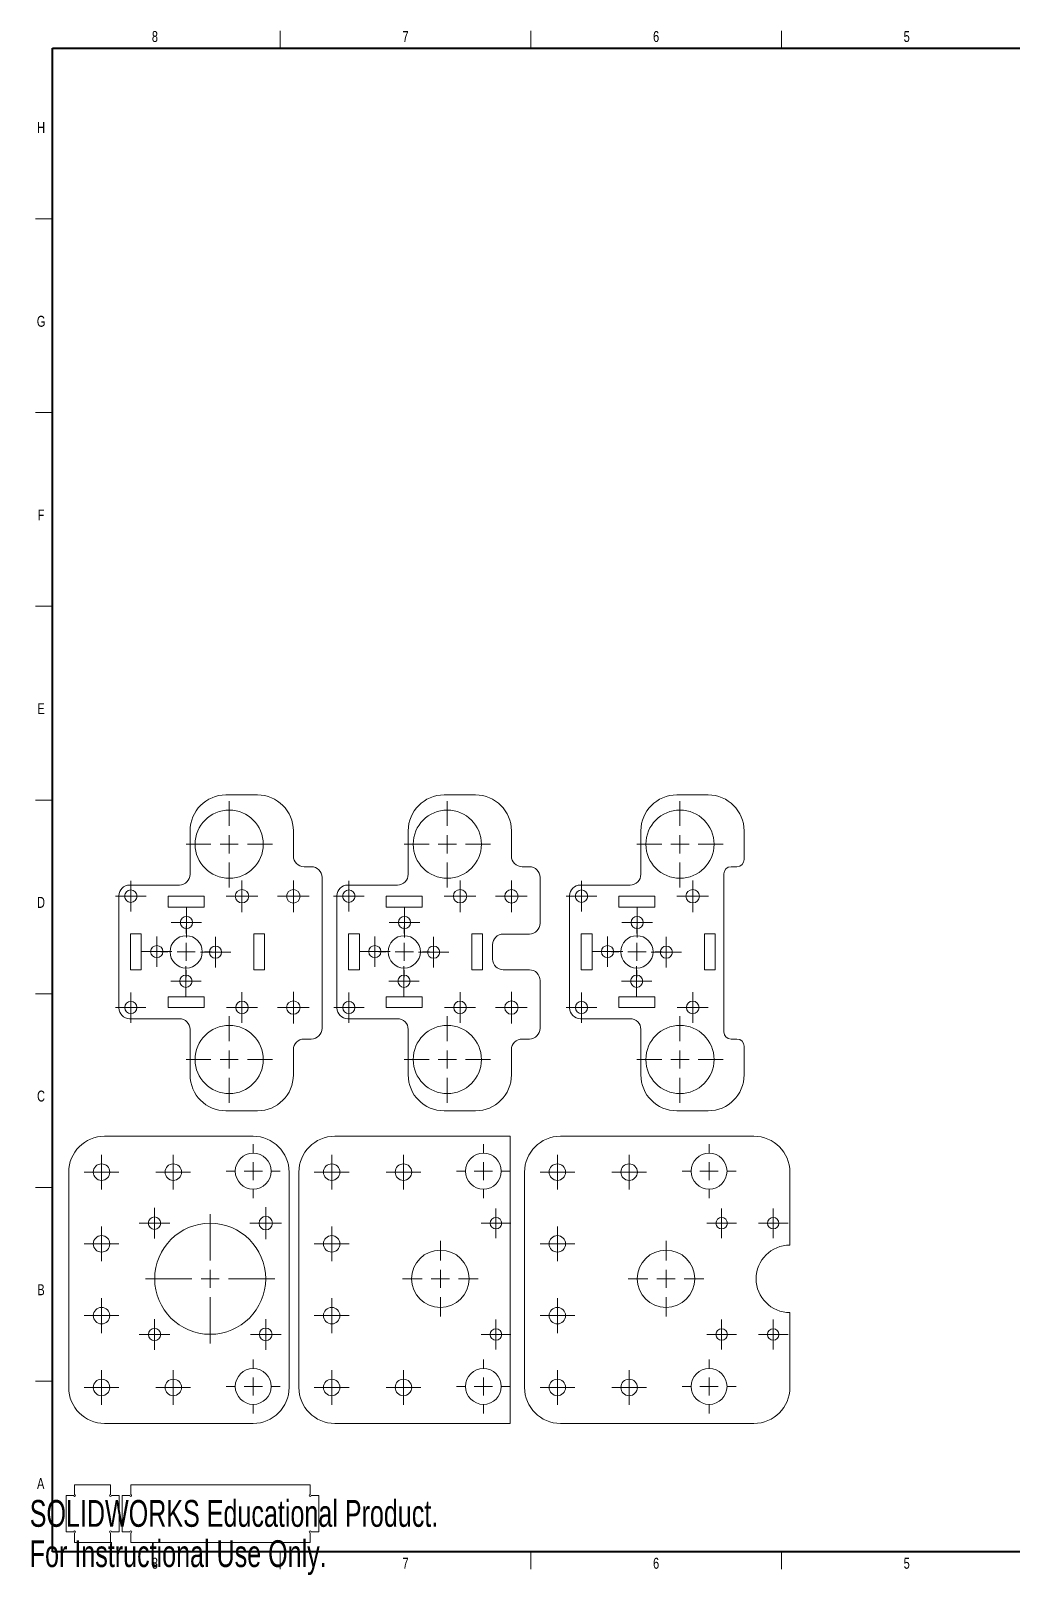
# Model space of a CAD drawing. Header units: millimetres. Extents: x 1 to 2218, y 0 to 860.
# Drawn here: x 1 to 548, y 0 to 860 of the extents above; entities that cross this region are included whole.
import ezdxf

# ---------------------------------------------------------------- set-up
doc = ezdxf.new("R2010")
doc.units = ezdxf.units.MM
doc.styles.add('SLDTEXTSTYLE0', font='TXT', dxfattribs={"width": 0.75})
doc.styles.add('SLDTEXTSTYLE3', font='TXT', dxfattribs={"width": 0.7})

# ---------------------------------------------------------------- blocks, each defined once
blk = doc.blocks.new('SW_CENTERMARKSYMBOL_0')
at = {"color": 0, "linetype": 'Continuous', "lineweight": 0}
for p, q in [((0, 5.08), (0, 9.68)), ((-5.08, 0), (-9.68, 0)), ((0, 0), (-5.08, 0)), ((0, 0), (0, 5.08)), ((0, 0), (0, -5.08)), ((0, 0), (5.08, 0)), ((5.08, 0), (9.68, 0)), ((0, -5.08), (0, -9.68))]:
    blk.add_line(p, q, dxfattribs=at)
blk = doc.blocks.new('SW_CENTERMARKSYMBOL_1')
at = {"color": 0, "linetype": 'Continuous', "lineweight": 0}
for p, q in [((0, 5.08), (0, 9.68)), ((-5.08, 0), (-9.68, 0)), ((0, 0), (-5.08, 0)), ((0, 0), (0, 5.08)), ((0, 0), (0, -5.08)), ((0, 0), (5.08, 0)), ((5.08, 0), (9.68, 0)), ((0, -5.08), (0, -9.68))]:
    blk.add_line(p, q, dxfattribs=at)
blk = doc.blocks.new('SW_CENTERMARKSYMBOL_2')
at = {"color": 0, "linetype": 'Continuous', "lineweight": 0}
for p, q in [((0, 5.08), (0, 9.68)), ((-5.08, 0), (-9.68, 0)), ((0, 0), (-5.08, 0)), ((0, 0), (0, 5.08)), ((0, 0), (0, -5.08)), ((0, 0), (5.08, 0)), ((5.08, 0), (9.68, 0)), ((0, -5.08), (0, -9.68))]:
    blk.add_line(p, q, dxfattribs=at)
blk = doc.blocks.new('SW_CENTERMARKSYMBOL_3')
at = {"color": 0, "linetype": 'Continuous', "lineweight": 0}
for p, q in [((0, 5.08), (0, 9.68)), ((-5.08, 0), (-9.68, 0)), ((0, 0), (-5.08, 0)), ((0, 0), (0, 5.08)), ((0, 0), (0, -5.08)), ((0, 0), (5.08, 0)), ((5.08, 0), (9.68, 0)), ((0, -5.08), (0, -9.68))]:
    blk.add_line(p, q, dxfattribs=at)
blk = doc.blocks.new('SW_CENTERMARKSYMBOL_4')
at = {"color": 0, "linetype": 'Continuous', "lineweight": 0}
for p, q in [((0, 5.08), (0, 9.68)), ((-5.08, 0), (-9.68, 0)), ((0, 0), (-5.08, 0)), ((0, 0), (0, 5.08)), ((0, 0), (0, -5.08)), ((0, 0), (5.08, 0)), ((5.08, 0), (9.68, 0)), ((0, -5.08), (0, -9.68))]:
    blk.add_line(p, q, dxfattribs=at)
blk = doc.blocks.new('SW_CENTERMARKSYMBOL_5')
at = {"color": 0, "linetype": 'Continuous', "lineweight": 0}
for p, q in [((0, 5.08), (0, 9.68)), ((-5.08, 0), (-9.68, 0)), ((0, 0), (-5.08, 0)), ((0, 0), (0, 5.08)), ((0, 0), (0, -5.08)), ((0, 0), (5.08, 0)), ((5.08, 0), (9.68, 0)), ((0, -5.08), (0, -9.68))]:
    blk.add_line(p, q, dxfattribs=at)
blk = doc.blocks.new('SW_CENTERMARKSYMBOL_6')
at = {"color": 0, "linetype": 'Continuous', "lineweight": 0}
for p, q in [((-5.08, 0), (-8.56, 0)), ((0, 0), (-5.08, 0)), ((0, 5.08), (0, 8.56)), ((0, 0), (0, 5.08)), ((0, 0), (0, -5.08)), ((0, 0), (5.08, 0)), ((5.08, 0), (8.56, 0)), ((0, -5.08), (0, -8.56))]:
    blk.add_line(p, q, dxfattribs=at)
blk = doc.blocks.new('SW_CENTERMARKSYMBOL_7')
at = {"color": 0, "linetype": 'Continuous', "lineweight": 0}
for p, q in [((0, 5.08), (0, 8.83)), ((-5.08, 0), (-8.83, 0)), ((0, 0), (-5.08, 0)), ((0, 0), (0, 5.08)), ((0, 0), (0, -5.08)), ((0, 0), (5.08, 0)), ((5.08, 0), (8.83, 0)), ((0, -5.08), (0, -8.83))]:
    blk.add_line(p, q, dxfattribs=at)
blk = doc.blocks.new('SW_CENTERMARKSYMBOL_8')
at = {"color": 0, "linetype": 'Continuous', "lineweight": 0}
for p, q in [((-5.08, 0), (-8.52, 0)), ((0, 0), (-5.08, 0)), ((0, 5.08), (0, 8.52)), ((0, 0), (0, 5.08)), ((0, 0), (0, -5.08)), ((0, 0), (5.08, 0)), ((5.08, 0), (8.52, 0)), ((0, -5.08), (0, -8.52))]:
    blk.add_line(p, q, dxfattribs=at)
blk = doc.blocks.new('SW_CENTERMARKSYMBOL_9')
at = {"color": 0, "linetype": 'Continuous', "lineweight": 0}
for p, q in [((-5.08, 0), (-8.59, 0)), ((0, 0), (-5.08, 0)), ((0, 5.08), (0, 8.59)), ((0, 0), (0, 5.08)), ((0, 0), (0, -5.08)), ((0, 0), (5.08, 0)), ((5.08, 0), (8.59, 0)), ((0, -5.08), (0, -8.59))]:
    blk.add_line(p, q, dxfattribs=at)
blk = doc.blocks.new('SW_CENTERMARKSYMBOL_10')
at = {"color": 0, "linetype": 'Continuous', "lineweight": 0}
for p, q in [((0, 10.16), (0, 36.02)), ((-10.16, 0), (-36.02, 0)), ((0, 0), (-5.08, 0)), ((0, 0), (0, 5.08)), ((0, 0), (0, -5.08)), ((0, 0), (5.08, 0)), ((10.16, 0), (36.02, 0)), ((0, -10.16), (0, -36.02))]:
    blk.add_line(p, q, dxfattribs=at)
blk = doc.blocks.new('SW_CENTERMARKSYMBOL_11')
at = {"color": 0, "linetype": 'Continuous', "lineweight": 0}
for p, q in [((0, 10.16), (0, 15.08)), ((-10.16, 0), (-15.08, 0)), ((0, 0), (-5.08, 0)), ((0, 0), (0, 5.08)), ((0, 0), (0, -5.08)), ((0, 0), (5.08, 0)), ((10.16, 0), (15.08, 0)), ((0, -10.16), (0, -15.08))]:
    blk.add_line(p, q, dxfattribs=at)
blk = doc.blocks.new('SW_CENTERMARKSYMBOL_12')
at = {"color": 0, "linetype": 'Continuous', "lineweight": 0}
for p, q in [((0, 10.16), (0, 15.08)), ((-10.16, 0), (-15.08, 0)), ((0, 0), (-5.08, 0)), ((0, 0), (0, 5.08)), ((0, 0), (0, -5.08)), ((0, 0), (5.08, 0)), ((10.16, 0), (15.08, 0)), ((0, -10.16), (0, -15.08))]:
    blk.add_line(p, q, dxfattribs=at)
blk = doc.blocks.new('SW_CENTERMARKSYMBOL_13')
at = {"color": 0, "linetype": 'Continuous', "lineweight": 0}
for p, q in [((0, 5.08), (0, 9.68)), ((-5.08, 0), (-9.68, 0)), ((0, 0), (-5.08, 0)), ((0, 0), (0, 5.08)), ((0, 0), (0, -5.08)), ((0, 0), (5.08, 0)), ((5.08, 0), (9.68, 0)), ((0, -5.08), (0, -9.68))]:
    blk.add_line(p, q, dxfattribs=at)
blk = doc.blocks.new('SW_CENTERMARKSYMBOL_14')
at = {"color": 0, "linetype": 'Continuous', "lineweight": 0}
for p, q in [((0, 5.08), (0, 9.68)), ((-5.08, 0), (-9.68, 0)), ((0, 0), (-5.08, 0)), ((0, 0), (0, 5.08)), ((0, 0), (0, -5.08)), ((0, 0), (5.08, 0)), ((5.08, 0), (9.68, 0)), ((0, -5.08), (0, -9.68))]:
    blk.add_line(p, q, dxfattribs=at)
blk = doc.blocks.new('SW_CENTERMARKSYMBOL_15')
at = {"color": 0, "linetype": 'Continuous', "lineweight": 0}
for p, q in [((0, 5.08), (0, 9.68)), ((-5.08, 0), (-9.68, 0)), ((0, 0), (-5.08, 0)), ((0, 0), (0, 5.08)), ((0, 0), (0, -5.08)), ((0, 0), (5.08, 0)), ((5.08, 0), (9.68, 0)), ((0, -5.08), (0, -9.68))]:
    blk.add_line(p, q, dxfattribs=at)
blk = doc.blocks.new('SW_CENTERMARKSYMBOL_16')
at = {"color": 0, "linetype": 'Continuous', "lineweight": 0}
for p, q in [((0, 5.08), (0, 9.68)), ((-5.08, 0), (-9.68, 0)), ((0, 0), (-5.08, 0)), ((0, 0), (0, 5.08)), ((0, 0), (0, -5.08)), ((0, 0), (5.08, 0)), ((5.08, 0), (9.68, 0)), ((0, -5.08), (0, -9.68))]:
    blk.add_line(p, q, dxfattribs=at)
blk = doc.blocks.new('SW_CENTERMARKSYMBOL_17')
at = {"color": 0, "linetype": 'Continuous', "lineweight": 0}
for p, q in [((-5.08, 0), (-8.28, 0)), ((0, 0), (-5.08, 0)), ((0, 5.08), (0, 8.28)), ((0, 0), (0, 5.08)), ((0, 0), (0, -5.08)), ((0, 0), (5.08, 0)), ((5.08, 0), (8.28, 0)), ((0, -5.08), (0, -8.28))]:
    blk.add_line(p, q, dxfattribs=at)
blk = doc.blocks.new('SW_CENTERMARKSYMBOL_18')
at = {"color": 0, "linetype": 'Continuous', "lineweight": 0}
for p, q in [((0, 5.08), (0, 9.68)), ((-5.08, 0), (-9.68, 0)), ((0, 0), (-5.08, 0)), ((0, 0), (0, 5.08)), ((0, 0), (0, -5.08)), ((0, 0), (5.08, 0)), ((5.08, 0), (9.68, 0)), ((0, -5.08), (0, -9.68))]:
    blk.add_line(p, q, dxfattribs=at)
blk = doc.blocks.new('SW_CENTERMARKSYMBOL_19')
at = {"color": 0, "linetype": 'Continuous', "lineweight": 0}
for p, q in [((0, 5.08), (0, 9.68)), ((-5.08, 0), (-9.68, 0)), ((0, 0), (-5.08, 0)), ((0, 0), (0, 5.08)), ((0, 0), (0, -5.08)), ((0, 0), (5.08, 0)), ((5.08, 0), (9.68, 0)), ((0, -5.08), (0, -9.68))]:
    blk.add_line(p, q, dxfattribs=at)
blk = doc.blocks.new('SW_CENTERMARKSYMBOL_20')
at = {"color": 0, "linetype": 'Continuous', "lineweight": 0}
for p, q in [((-5.08, 0), (-8.28, 0)), ((0, 0), (-5.08, 0)), ((0, 5.08), (0, 8.28)), ((0, 0), (0, 5.08)), ((0, 0), (0, -5.08)), ((0, 0), (5.08, 0)), ((5.08, 0), (8.28, 0)), ((0, -5.08), (0, -8.28))]:
    blk.add_line(p, q, dxfattribs=at)
blk = doc.blocks.new('SW_CENTERMARKSYMBOL_21')
at = {"color": 0, "linetype": 'Continuous', "lineweight": 0}
for p, q in [((0, 10.16), (0, 21.08)), ((-10.16, 0), (-21.08, 0)), ((0, 0), (-5.08, 0)), ((0, 0), (0, 5.08)), ((0, 0), (0, -5.08)), ((0, 0), (5.08, 0)), ((10.16, 0), (21.08, 0)), ((0, -10.16), (0, -21.08))]:
    blk.add_line(p, q, dxfattribs=at)
blk = doc.blocks.new('SW_CENTERMARKSYMBOL_22')
at = {"color": 0, "linetype": 'Continuous', "lineweight": 0}
for p, q in [((0, 10.16), (0, 15.08)), ((-10.16, 0), (-15.08, 0)), ((0, 0), (-5.08, 0)), ((0, 0), (0, 5.08)), ((0, 0), (0, -5.08)), ((0, 0), (5.08, 0)), ((10.16, 0), (15.08, 0)), ((0, -10.16), (0, -15.08))]:
    blk.add_line(p, q, dxfattribs=at)
blk = doc.blocks.new('SW_CENTERMARKSYMBOL_23')
at = {"color": 0, "linetype": 'Continuous', "lineweight": 0}
for p, q in [((0, 10.16), (0, 15.08)), ((-10.16, 0), (-15.08, 0)), ((0, 0), (-5.08, 0)), ((0, 0), (0, 5.08)), ((0, 0), (0, -5.08)), ((0, 0), (5.08, 0)), ((10.16, 0), (15.08, 0)), ((0, -10.16), (0, -15.08))]:
    blk.add_line(p, q, dxfattribs=at)
blk = doc.blocks.new('SW_CENTERMARKSYMBOL_24')
at = {"color": 0, "linetype": 'Continuous', "lineweight": 0}
for p, q in [((0, 5.08), (0, 9.68)), ((-5.08, 0), (-9.68, 0)), ((0, 0), (-5.08, 0)), ((0, 0), (0, 5.08)), ((0, 0), (0, -5.08)), ((0, 0), (5.08, 0)), ((5.08, 0), (9.68, 0)), ((0, -5.08), (0, -9.68))]:
    blk.add_line(p, q, dxfattribs=at)
blk = doc.blocks.new('SW_CENTERMARKSYMBOL_25')
at = {"color": 0, "linetype": 'Continuous', "lineweight": 0}
for p, q in [((0, 5.08), (0, 9.68)), ((-5.08, 0), (-9.68, 0)), ((0, 0), (-5.08, 0)), ((0, 0), (0, 5.08)), ((0, 0), (0, -5.08)), ((0, 0), (5.08, 0)), ((5.08, 0), (9.68, 0)), ((0, -5.08), (0, -9.68))]:
    blk.add_line(p, q, dxfattribs=at)
blk = doc.blocks.new('SW_CENTERMARKSYMBOL_26')
at = {"color": 0, "linetype": 'Continuous', "lineweight": 0}
for p, q in [((0, 5.08), (0, 9.68)), ((-5.08, 0), (-9.68, 0)), ((0, 0), (-5.08, 0)), ((0, 0), (0, 5.08)), ((0, 0), (0, -5.08)), ((0, 0), (5.08, 0)), ((5.08, 0), (9.68, 0)), ((0, -5.08), (0, -9.68))]:
    blk.add_line(p, q, dxfattribs=at)
blk = doc.blocks.new('SW_CENTERMARKSYMBOL_27')
at = {"color": 0, "linetype": 'Continuous', "lineweight": 0}
for p, q in [((0, 5.08), (0, 9.68)), ((-5.08, 0), (-9.68, 0)), ((0, 0), (-5.08, 0)), ((0, 0), (0, 5.08)), ((0, 0), (0, -5.08)), ((0, 0), (5.08, 0)), ((5.08, 0), (9.68, 0)), ((0, -5.08), (0, -9.68))]:
    blk.add_line(p, q, dxfattribs=at)
blk = doc.blocks.new('SW_CENTERMARKSYMBOL_28')
at = {"color": 0, "linetype": 'Continuous', "lineweight": 0}
for p, q in [((-5.08, 0), (-8.28, 0)), ((0, 0), (-5.08, 0)), ((0, 5.08), (0, 8.28)), ((0, 0), (0, 5.08)), ((0, 0), (0, -5.08)), ((0, 0), (5.08, 0)), ((5.08, 0), (8.28, 0)), ((0, -5.08), (0, -8.28))]:
    blk.add_line(p, q, dxfattribs=at)
blk = doc.blocks.new('SW_CENTERMARKSYMBOL_29')
at = {"color": 0, "linetype": 'Continuous', "lineweight": 0}
for p, q in [((0, 5.08), (0, 9.68)), ((-5.08, 0), (-9.68, 0)), ((0, 0), (-5.08, 0)), ((0, 0), (0, 5.08)), ((0, 0), (0, -5.08)), ((0, 0), (5.08, 0)), ((5.08, 0), (9.68, 0)), ((0, -5.08), (0, -9.68))]:
    blk.add_line(p, q, dxfattribs=at)
blk = doc.blocks.new('SW_CENTERMARKSYMBOL_30')
at = {"color": 0, "linetype": 'Continuous', "lineweight": 0}
for p, q in [((0, 5.08), (0, 9.68)), ((-5.08, 0), (-9.68, 0)), ((0, 0), (-5.08, 0)), ((0, 0), (0, 5.08)), ((0, 0), (0, -5.08)), ((0, 0), (5.08, 0)), ((5.08, 0), (9.68, 0)), ((0, -5.08), (0, -9.68))]:
    blk.add_line(p, q, dxfattribs=at)
blk = doc.blocks.new('SW_CENTERMARKSYMBOL_31')
at = {"color": 0, "linetype": 'Continuous', "lineweight": 0}
for p, q in [((-5.08, 0), (-8.28, 0)), ((0, 0), (-5.08, 0)), ((0, 5.08), (0, 8.28)), ((0, 0), (0, 5.08)), ((0, 0), (0, -5.08)), ((0, 0), (5.08, 0)), ((5.08, 0), (8.28, 0)), ((0, -5.08), (0, -8.28))]:
    blk.add_line(p, q, dxfattribs=at)
blk = doc.blocks.new('SW_CENTERMARKSYMBOL_32')
at = {"color": 0, "linetype": 'Continuous', "lineweight": 0}
for p, q in [((-5.08, 0), (-8.28, 0)), ((0, 0), (-5.08, 0)), ((0, 5.08), (0, 8.28)), ((0, 0), (0, 5.08)), ((0, 0), (0, -5.08)), ((0, 0), (5.08, 0)), ((5.08, 0), (8.28, 0)), ((0, -5.08), (0, -8.28))]:
    blk.add_line(p, q, dxfattribs=at)
blk = doc.blocks.new('SW_CENTERMARKSYMBOL_33')
at = {"color": 0, "linetype": 'Continuous', "lineweight": 0}
for p, q in [((-5.08, 0), (-8.28, 0)), ((0, 0), (-5.08, 0)), ((0, 5.08), (0, 8.28)), ((0, 0), (0, 5.08)), ((0, 0), (0, -5.08)), ((0, 0), (5.08, 0)), ((5.08, 0), (8.28, 0)), ((0, -5.08), (0, -8.28))]:
    blk.add_line(p, q, dxfattribs=at)
blk = doc.blocks.new('SW_CENTERMARKSYMBOL_34')
at = {"color": 0, "linetype": 'Continuous', "lineweight": 0}
for p, q in [((0, 10.16), (0, 21.08)), ((-10.16, 0), (-21.08, 0)), ((0, 0), (-5.08, 0)), ((0, 0), (0, 5.08)), ((0, 0), (0, -5.08)), ((0, 0), (5.08, 0)), ((10.16, 0), (21.08, 0)), ((0, -10.16), (0, -21.08))]:
    blk.add_line(p, q, dxfattribs=at)
blk = doc.blocks.new('SW_CENTERMARKSYMBOL_35')
at = {"color": 0, "linetype": 'Continuous', "lineweight": 0}
for p, q in [((0, 10.16), (0, 15.08)), ((-10.16, 0), (-15.08, 0)), ((0, 0), (-5.08, 0)), ((0, 0), (0, 5.08)), ((0, 0), (0, -5.08)), ((0, 0), (5.08, 0)), ((10.16, 0), (15.08, 0)), ((0, -10.16), (0, -15.08))]:
    blk.add_line(p, q, dxfattribs=at)
blk = doc.blocks.new('SW_CENTERMARKSYMBOL_36')
at = {"color": 0, "linetype": 'Continuous', "lineweight": 0}
for p, q in [((0, 10.16), (0, 15.08)), ((-10.16, 0), (-15.08, 0)), ((0, 0), (-5.08, 0)), ((0, 0), (0, 5.08)), ((0, 0), (0, -5.08)), ((0, 0), (5.08, 0)), ((10.16, 0), (15.08, 0)), ((0, -10.16), (0, -15.08))]:
    blk.add_line(p, q, dxfattribs=at)
blk = doc.blocks.new('SW_CENTERMARKSYMBOL_37')
at = {"color": 0, "linetype": 'Continuous', "lineweight": 0}
for p, q in [((-5.08, 0), (-8.56, 0)), ((0, 0), (-5.08, 0)), ((0, 5.08), (0, 8.56)), ((0, 0), (0, 5.08)), ((0, 0), (0, -5.08)), ((0, 0), (5.08, 0)), ((5.08, 0), (8.56, 0)), ((0, -5.08), (0, -8.56))]:
    blk.add_line(p, q, dxfattribs=at)
blk = doc.blocks.new('SW_CENTERMARKSYMBOL_38')
at = {"color": 0, "linetype": 'Continuous', "lineweight": 0}
for p, q in [((0, 5.08), (0, 8.82)), ((-5.08, 0), (-8.82, 0)), ((0, 0), (-5.08, 0)), ((0, 0), (0, 5.08)), ((0, 0), (0, -5.08)), ((0, 0), (5.08, 0)), ((5.08, 0), (8.82, 0)), ((0, -5.08), (0, -8.82))]:
    blk.add_line(p, q, dxfattribs=at)
blk = doc.blocks.new('SW_CENTERMARKSYMBOL_39')
at = {"color": 0, "linetype": 'Continuous', "lineweight": 0}
for p, q in [((0, 5.08), (0, 8.83)), ((-5.08, 0), (-8.83, 0)), ((0, 0), (-5.08, 0)), ((0, 0), (0, 5.08)), ((0, 0), (0, -5.08)), ((0, 0), (5.08, 0)), ((5.08, 0), (8.83, 0)), ((0, -5.08), (0, -8.83))]:
    blk.add_line(p, q, dxfattribs=at)
blk = doc.blocks.new('SW_CENTERMARKSYMBOL_40')
at = {"color": 0, "linetype": 'Continuous', "lineweight": 0}
for p, q in [((-5.08, 0), (-8.46, 0)), ((0, 0), (-5.08, 0)), ((0, 5.08), (0, 8.46)), ((0, 0), (0, 5.08)), ((0, 0), (0, -5.08)), ((0, 0), (5.08, 0)), ((5.08, 0), (8.46, 0)), ((0, -5.08), (0, -8.46))]:
    blk.add_line(p, q, dxfattribs=at)
blk = doc.blocks.new('SW_CENTERMARKSYMBOL_41')
at = {"color": 0, "linetype": 'Continuous', "lineweight": 0}
for p, q in [((0, 5.08), (0, 8.82)), ((-5.08, 0), (-8.82, 0)), ((0, 0), (-5.08, 0)), ((0, 0), (0, 5.08)), ((0, 0), (0, -5.08)), ((0, 0), (5.08, 0)), ((5.08, 0), (8.82, 0)), ((0, -5.08), (0, -8.82))]:
    blk.add_line(p, q, dxfattribs=at)
blk = doc.blocks.new('SW_CENTERMARKSYMBOL_42')
at = {"color": 0, "linetype": 'Continuous', "lineweight": 0}
for p, q in [((0, 10.16), (0, 14.08)), ((-10.16, 0), (-14.08, 0)), ((0, 0), (-5.08, 0)), ((0, 0), (0, 5.08)), ((0, 0), (0, -5.08)), ((0, 0), (5.08, 0)), ((10.16, 0), (14.08, 0)), ((0, -10.16), (0, -14.08))]:
    blk.add_line(p, q, dxfattribs=at)
blk = doc.blocks.new('SW_CENTERMARKSYMBOL_43')
at = {"color": 0, "linetype": 'Continuous', "lineweight": 0}
for p, q in [((-5.08, 0), (-8.59, 0)), ((0, 0), (-5.08, 0)), ((0, 5.08), (0, 8.59)), ((0, 0), (0, 5.08)), ((0, 0), (0, -5.08)), ((0, 0), (5.08, 0)), ((5.08, 0), (8.59, 0)), ((0, -5.08), (0, -8.59))]:
    blk.add_line(p, q, dxfattribs=at)
blk = doc.blocks.new('SW_CENTERMARKSYMBOL_44')
at = {"color": 0, "linetype": 'Continuous', "lineweight": 0}
for p, q in [((-5.08, 0), (-8.48, 0)), ((0, 0), (-5.08, 0)), ((0, 5.08), (0, 8.48)), ((0, 0), (0, 5.08)), ((0, 0), (0, -5.08)), ((0, 0), (5.08, 0)), ((5.08, 0), (8.48, 0)), ((0, -5.08), (0, -8.48))]:
    blk.add_line(p, q, dxfattribs=at)
blk = doc.blocks.new('SW_CENTERMARKSYMBOL_45')
at = {"color": 0, "linetype": 'Continuous', "lineweight": 0}
for p, q in [((-5.08, 0), (-8.48, 0)), ((0, 0), (-5.08, 0)), ((0, 5.08), (0, 8.48)), ((0, 0), (0, 5.08)), ((0, 0), (0, -5.08)), ((0, 0), (5.08, 0)), ((5.08, 0), (8.48, 0)), ((0, -5.08), (0, -8.48))]:
    blk.add_line(p, q, dxfattribs=at)
blk = doc.blocks.new('SW_CENTERMARKSYMBOL_46')
at = {"color": 0, "linetype": 'Continuous', "lineweight": 0}
for p, q in [((-5.08, 0), (-8.48, 0)), ((0, 0), (-5.08, 0)), ((0, 5.08), (0, 8.48)), ((0, 0), (0, 5.08)), ((0, 0), (0, -5.08)), ((0, 0), (5.08, 0)), ((5.08, 0), (8.48, 0)), ((0, -5.08), (0, -8.48))]:
    blk.add_line(p, q, dxfattribs=at)
blk = doc.blocks.new('SW_CENTERMARKSYMBOL_47')
at = {"color": 0, "linetype": 'Continuous', "lineweight": 0}
for p, q in [((-5.08, 0), (-8.48, 0)), ((0, 0), (-5.08, 0)), ((0, 5.08), (0, 8.48)), ((0, 0), (0, 5.08)), ((0, 0), (0, -5.08)), ((0, 0), (5.08, 0)), ((5.08, 0), (8.48, 0)), ((0, -5.08), (0, -8.48))]:
    blk.add_line(p, q, dxfattribs=at)
blk = doc.blocks.new('SW_CENTERMARKSYMBOL_48')
at = {"color": 0, "linetype": 'Continuous', "lineweight": 0}
for p, q in [((0, 10.16), (0, 24.08)), ((-10.16, 0), (-24.08, 0)), ((0, 0), (-5.08, 0)), ((0, 0), (0, 5.08)), ((0, 0), (0, -5.08)), ((0, 0), (5.08, 0)), ((10.16, 0), (24.08, 0)), ((0, -10.16), (0, -24.08))]:
    blk.add_line(p, q, dxfattribs=at)
blk = doc.blocks.new('SW_CENTERMARKSYMBOL_49')
at = {"color": 0, "linetype": 'Continuous', "lineweight": 0}
for p, q in [((0, 10.16), (0, 24.08)), ((-10.16, 0), (-24.08, 0)), ((0, 0), (-5.08, 0)), ((0, 0), (0, 5.08)), ((0, 0), (0, -5.08)), ((0, 0), (5.08, 0)), ((10.16, 0), (24.08, 0)), ((0, -10.16), (0, -24.08))]:
    blk.add_line(p, q, dxfattribs=at)
blk = doc.blocks.new('SW_CENTERMARKSYMBOL_50')
at = {"color": 0, "linetype": 'Continuous', "lineweight": 0}
for p, q in [((-5.08, 0), (-8.56, 0)), ((0, 0), (-5.08, 0)), ((0, 5.08), (0, 8.56)), ((0, 0), (0, 5.08)), ((0, 0), (0, -5.08)), ((0, 0), (5.08, 0)), ((5.08, 0), (8.56, 0)), ((0, -5.08), (0, -8.56))]:
    blk.add_line(p, q, dxfattribs=at)
blk = doc.blocks.new('SW_CENTERMARKSYMBOL_51')
at = {"color": 0, "linetype": 'Continuous', "lineweight": 0}
for p, q in [((0, 5.08), (0, 8.82)), ((-5.08, 0), (-8.82, 0)), ((0, 0), (-5.08, 0)), ((0, 0), (0, 5.08)), ((0, 0), (0, -5.08)), ((0, 0), (5.08, 0)), ((5.08, 0), (8.82, 0)), ((0, -5.08), (0, -8.82))]:
    blk.add_line(p, q, dxfattribs=at)
blk = doc.blocks.new('SW_CENTERMARKSYMBOL_52')
at = {"color": 0, "linetype": 'Continuous', "lineweight": 0}
for p, q in [((0, 5.08), (0, 8.83)), ((-5.08, 0), (-8.83, 0)), ((0, 0), (-5.08, 0)), ((0, 0), (0, 5.08)), ((0, 0), (0, -5.08)), ((0, 0), (5.08, 0)), ((5.08, 0), (8.83, 0)), ((0, -5.08), (0, -8.83))]:
    blk.add_line(p, q, dxfattribs=at)
blk = doc.blocks.new('SW_CENTERMARKSYMBOL_53')
at = {"color": 0, "linetype": 'Continuous', "lineweight": 0}
for p, q in [((-5.08, 0), (-8.46, 0)), ((0, 0), (-5.08, 0)), ((0, 5.08), (0, 8.46)), ((0, 0), (0, 5.08)), ((0, 0), (0, -5.08)), ((0, 0), (5.08, 0)), ((5.08, 0), (8.46, 0)), ((0, -5.08), (0, -8.46))]:
    blk.add_line(p, q, dxfattribs=at)
blk = doc.blocks.new('SW_CENTERMARKSYMBOL_54')
at = {"color": 0, "linetype": 'Continuous', "lineweight": 0}
for p, q in [((0, 5.08), (0, 8.82)), ((-5.08, 0), (-8.82, 0)), ((0, 0), (-5.08, 0)), ((0, 0), (0, 5.08)), ((0, 0), (0, -5.08)), ((0, 0), (5.08, 0)), ((5.08, 0), (8.82, 0)), ((0, -5.08), (0, -8.82))]:
    blk.add_line(p, q, dxfattribs=at)
blk = doc.blocks.new('SW_CENTERMARKSYMBOL_55')
at = {"color": 0, "linetype": 'Continuous', "lineweight": 0}
for p, q in [((0, 10.16), (0, 14.08)), ((-10.16, 0), (-14.08, 0)), ((0, 0), (-5.08, 0)), ((0, 0), (0, 5.08)), ((0, 0), (0, -5.08)), ((0, 0), (5.08, 0)), ((10.16, 0), (14.08, 0)), ((0, -10.16), (0, -14.08))]:
    blk.add_line(p, q, dxfattribs=at)
blk = doc.blocks.new('SW_CENTERMARKSYMBOL_56')
at = {"color": 0, "linetype": 'Continuous', "lineweight": 0}
for p, q in [((-5.08, 0), (-8.59, 0)), ((0, 0), (-5.08, 0)), ((0, 5.08), (0, 8.59)), ((0, 0), (0, 5.08)), ((0, 0), (0, -5.08)), ((0, 0), (5.08, 0)), ((5.08, 0), (8.59, 0)), ((0, -5.08), (0, -8.59))]:
    blk.add_line(p, q, dxfattribs=at)
blk = doc.blocks.new('SW_CENTERMARKSYMBOL_57')
at = {"color": 0, "linetype": 'Continuous', "lineweight": 0}
for p, q in [((-5.08, 0), (-8.48, 0)), ((0, 0), (-5.08, 0)), ((0, 5.08), (0, 8.48)), ((0, 0), (0, 5.08)), ((0, 0), (0, -5.08)), ((0, 0), (5.08, 0)), ((5.08, 0), (8.48, 0)), ((0, -5.08), (0, -8.48))]:
    blk.add_line(p, q, dxfattribs=at)
blk = doc.blocks.new('SW_CENTERMARKSYMBOL_58')
at = {"color": 0, "linetype": 'Continuous', "lineweight": 0}
for p, q in [((-5.08, 0), (-8.48, 0)), ((0, 0), (-5.08, 0)), ((0, 5.08), (0, 8.48)), ((0, 0), (0, 5.08)), ((0, 0), (0, -5.08)), ((0, 0), (5.08, 0)), ((5.08, 0), (8.48, 0)), ((0, -5.08), (0, -8.48))]:
    blk.add_line(p, q, dxfattribs=at)
blk = doc.blocks.new('SW_CENTERMARKSYMBOL_59')
at = {"color": 0, "linetype": 'Continuous', "lineweight": 0}
for p, q in [((-5.08, 0), (-8.48, 0)), ((0, 0), (-5.08, 0)), ((0, 5.08), (0, 8.48)), ((0, 0), (0, 5.08)), ((0, 0), (0, -5.08)), ((0, 0), (5.08, 0)), ((5.08, 0), (8.48, 0)), ((0, -5.08), (0, -8.48))]:
    blk.add_line(p, q, dxfattribs=at)
blk = doc.blocks.new('SW_CENTERMARKSYMBOL_60')
at = {"color": 0, "linetype": 'Continuous', "lineweight": 0}
for p, q in [((-5.08, 0), (-8.48, 0)), ((0, 0), (-5.08, 0)), ((0, 5.08), (0, 8.48)), ((0, 0), (0, 5.08)), ((0, 0), (0, -5.08)), ((0, 0), (5.08, 0)), ((5.08, 0), (8.48, 0)), ((0, -5.08), (0, -8.48))]:
    blk.add_line(p, q, dxfattribs=at)
blk = doc.blocks.new('SW_CENTERMARKSYMBOL_61')
at = {"color": 0, "linetype": 'Continuous', "lineweight": 0}
for p, q in [((0, 10.16), (0, 24.08)), ((-10.16, 0), (-24.08, 0)), ((0, 0), (-5.08, 0)), ((0, 0), (0, 5.08)), ((0, 0), (0, -5.08)), ((0, 0), (5.08, 0)), ((10.16, 0), (24.08, 0)), ((0, -10.16), (0, -24.08))]:
    blk.add_line(p, q, dxfattribs=at)
blk = doc.blocks.new('SW_CENTERMARKSYMBOL_62')
at = {"color": 0, "linetype": 'Continuous', "lineweight": 0}
for p, q in [((0, 10.16), (0, 24.08)), ((-10.16, 0), (-24.08, 0)), ((0, 0), (-5.08, 0)), ((0, 0), (0, 5.08)), ((0, 0), (0, -5.08)), ((0, 0), (5.08, 0)), ((10.16, 0), (24.08, 0)), ((0, -10.16), (0, -24.08))]:
    blk.add_line(p, q, dxfattribs=at)
blk = doc.blocks.new('SW_CENTERMARKSYMBOL_63')
at = {"color": 0, "linetype": 'Continuous', "lineweight": 0}
for p, q in [((-5.08, 0), (-8.56, 0)), ((0, 0), (-5.08, 0)), ((0, 5.08), (0, 8.56)), ((0, 0), (0, 5.08)), ((0, 0), (0, -5.08)), ((0, 0), (5.08, 0)), ((5.08, 0), (8.56, 0)), ((0, -5.08), (0, -8.56))]:
    blk.add_line(p, q, dxfattribs=at)
blk = doc.blocks.new('SW_CENTERMARKSYMBOL_64')
at = {"color": 0, "linetype": 'Continuous', "lineweight": 0}
for p, q in [((0, 5.08), (0, 8.83)), ((-5.08, 0), (-8.83, 0)), ((0, 0), (-5.08, 0)), ((0, 0), (0, 5.08)), ((0, 0), (0, -5.08)), ((0, 0), (5.08, 0)), ((5.08, 0), (8.83, 0)), ((0, -5.08), (0, -8.83))]:
    blk.add_line(p, q, dxfattribs=at)
blk = doc.blocks.new('SW_CENTERMARKSYMBOL_65')
at = {"color": 0, "linetype": 'Continuous', "lineweight": 0}
for p, q in [((-5.08, 0), (-8.46, 0)), ((0, 0), (-5.08, 0)), ((0, 5.08), (0, 8.46)), ((0, 0), (0, 5.08)), ((0, 0), (0, -5.08)), ((0, 0), (5.08, 0)), ((5.08, 0), (8.46, 0)), ((0, -5.08), (0, -8.46))]:
    blk.add_line(p, q, dxfattribs=at)
blk = doc.blocks.new('SW_CENTERMARKSYMBOL_66')
at = {"color": 0, "linetype": 'Continuous', "lineweight": 0}
for p, q in [((0, 10.16), (0, 14.08)), ((-10.16, 0), (-14.08, 0)), ((0, 0), (-5.08, 0)), ((0, 0), (0, 5.08)), ((0, 0), (0, -5.08)), ((0, 0), (5.08, 0)), ((10.16, 0), (14.08, 0)), ((0, -10.16), (0, -14.08))]:
    blk.add_line(p, q, dxfattribs=at)
blk = doc.blocks.new('SW_CENTERMARKSYMBOL_67')
at = {"color": 0, "linetype": 'Continuous', "lineweight": 0}
for p, q in [((-5.08, 0), (-8.59, 0)), ((0, 0), (-5.08, 0)), ((0, 5.08), (0, 8.59)), ((0, 0), (0, 5.08)), ((0, 0), (0, -5.08)), ((0, 0), (5.08, 0)), ((5.08, 0), (8.59, 0)), ((0, -5.08), (0, -8.59))]:
    blk.add_line(p, q, dxfattribs=at)
blk = doc.blocks.new('SW_CENTERMARKSYMBOL_68')
at = {"color": 0, "linetype": 'Continuous', "lineweight": 0}
for p, q in [((-5.08, 0), (-8.48, 0)), ((0, 0), (-5.08, 0)), ((0, 5.08), (0, 8.48)), ((0, 0), (0, 5.08)), ((0, 0), (0, -5.08)), ((0, 0), (5.08, 0)), ((5.08, 0), (8.48, 0)), ((0, -5.08), (0, -8.48))]:
    blk.add_line(p, q, dxfattribs=at)
blk = doc.blocks.new('SW_CENTERMARKSYMBOL_69')
at = {"color": 0, "linetype": 'Continuous', "lineweight": 0}
for p, q in [((-5.08, 0), (-8.48, 0)), ((0, 0), (-5.08, 0)), ((0, 5.08), (0, 8.48)), ((0, 0), (0, 5.08)), ((0, 0), (0, -5.08)), ((0, 0), (5.08, 0)), ((5.08, 0), (8.48, 0)), ((0, -5.08), (0, -8.48))]:
    blk.add_line(p, q, dxfattribs=at)
blk = doc.blocks.new('SW_CENTERMARKSYMBOL_70')
at = {"color": 0, "linetype": 'Continuous', "lineweight": 0}
for p, q in [((-5.08, 0), (-8.48, 0)), ((0, 0), (-5.08, 0)), ((0, 5.08), (0, 8.48)), ((0, 0), (0, 5.08)), ((0, 0), (0, -5.08)), ((0, 0), (5.08, 0)), ((5.08, 0), (8.48, 0)), ((0, -5.08), (0, -8.48))]:
    blk.add_line(p, q, dxfattribs=at)
blk = doc.blocks.new('SW_CENTERMARKSYMBOL_71')
at = {"color": 0, "linetype": 'Continuous', "lineweight": 0}
for p, q in [((-5.08, 0), (-8.48, 0)), ((0, 0), (-5.08, 0)), ((0, 5.08), (0, 8.48)), ((0, 0), (0, 5.08)), ((0, 0), (0, -5.08)), ((0, 0), (5.08, 0)), ((5.08, 0), (8.48, 0)), ((0, -5.08), (0, -8.48))]:
    blk.add_line(p, q, dxfattribs=at)
blk = doc.blocks.new('SW_CENTERMARKSYMBOL_72')
at = {"color": 0, "linetype": 'Continuous', "lineweight": 0}
for p, q in [((0, 10.16), (0, 24.08)), ((-10.16, 0), (-24.08, 0)), ((0, 0), (-5.08, 0)), ((0, 0), (0, 5.08)), ((0, 0), (0, -5.08)), ((0, 0), (5.08, 0)), ((10.16, 0), (24.08, 0)), ((0, -10.16), (0, -24.08))]:
    blk.add_line(p, q, dxfattribs=at)
blk = doc.blocks.new('SW_CENTERMARKSYMBOL_73')
at = {"color": 0, "linetype": 'Continuous', "lineweight": 0}
for p, q in [((0, 10.16), (0, 24.08)), ((-10.16, 0), (-24.08, 0)), ((0, 0), (-5.08, 0)), ((0, 0), (0, 5.08)), ((0, 0), (0, -5.08)), ((0, 0), (5.08, 0)), ((10.16, 0), (24.08, 0)), ((0, -10.16), (0, -24.08))]:
    blk.add_line(p, q, dxfattribs=at)

msp = doc.modelspace()

# ---------------------------------------------------------------- linework, layer by layer
at = {"color": 7, "linetype": 'Continuous', "lineweight": 15}
for p, q in [((139.7, 850.9), (139.7, 860.42)), ((279.4, 850.9), (279.4, 860.42)), ((419.1, 850.9), (419.1, 860.42)), ((12.7, 755.65), (3.17, 755.65)), ((12.7, 647.7), (3.17, 647.7)), ((12.7, 539.75), (3.17, 539.75)), ((3.17, 431.8), (12.7, 431.8)), ((12.7, 431.8), (3.17, 431.8)), ((126.96, 434.63), (109.4, 434.63)), ((248.54, 434.63), (230.98, 434.63)), ((378.25, 434.63), (360.69, 434.63)), ((89.4, 414.63), (89.4, 390.41)), ((146.96, 400.63), (146.96, 414.63)), ((210.98, 414.63), (210.98, 390.41)), ((268.54, 400.63), (268.54, 414.63)), ((340.69, 414.63), (340.69, 390.41)), ((398.25, 398.63), (398.25, 414.63)), ((156.96, 394.63), (152.96, 394.63)), ((162.96, 304.57), (162.96, 388.63)), ((278.54, 394.63), (274.54, 394.63)), ((284.54, 363.11), (284.54, 388.63)), ((386.96, 302.57), (386.96, 390.63)), ((390.96, 394.63), (394.25, 394.63)), ((83.4, 384.41), (55.69, 384.41)), ((204.98, 384.41), (177.26, 384.41)), ((334.69, 384.41), (306.97, 384.41)), ((49.69, 378.41), (49.69, 315.92)), ((97.2, 378.16), (77.2, 378.16)), ((77.2, 378.16), (77.2, 372.16)), ((77.2, 372.16), (97.2, 372.16)), ((97.2, 372.16), (97.2, 378.16)), ((171.26, 378.41), (171.26, 315.92)), ((218.78, 378.16), (198.78, 378.16)), ((198.78, 378.16), (198.78, 372.16)), ((198.78, 372.16), (218.78, 372.16)), ((218.78, 372.16), (218.78, 378.16)), ((300.97, 378.41), (300.97, 315.92)), ((348.49, 378.16), (328.49, 378.16)), ((328.49, 378.16), (328.49, 372.16)), ((328.49, 372.16), (348.49, 372.16)), ((348.49, 372.16), (348.49, 378.16)), ((62.2, 357.16), (56.2, 357.16)), ((56.2, 357.16), (56.2, 337.16)), ((62.2, 337.16), (62.2, 357.16)), ((130.87, 357.16), (124.87, 357.16)), ((124.87, 357.16), (124.87, 337.16)), ((130.87, 337.16), (130.87, 357.16)), ((183.78, 357.16), (177.78, 357.16)), ((177.78, 357.16), (177.78, 337.16)), ((183.78, 337.16), (183.78, 357.16)), ((252.44, 357.16), (246.44, 357.16)), ((246.44, 357.16), (246.44, 337.16)), ((252.44, 337.16), (252.44, 357.16)), ((264.02, 357.11), (278.54, 357.11)), ((313.49, 357.16), (307.49, 357.16)), ((307.49, 357.16), (307.49, 337.16)), ((313.49, 337.16), (313.49, 357.16)), ((382.15, 357.16), (376.15, 357.16)), ((376.15, 357.16), (376.15, 337.16)), ((382.15, 337.16), (382.15, 357.16)), ((258.02, 343.16), (258.02, 351.11)), ((56.2, 337.16), (62.2, 337.16)), ((124.87, 337.16), (130.87, 337.16)), ((177.78, 337.16), (183.78, 337.16)), ((246.44, 337.16), (252.44, 337.16)), ((278.54, 337.16), (264.02, 337.16)), ((307.49, 337.16), (313.49, 337.16)), ((376.15, 337.16), (382.15, 337.16)), ((284.54, 304.57), (284.54, 331.16)), ((12.7, 323.85), (3.17, 323.85)), ((97.2, 322.16), (77.2, 322.16)), ((77.2, 322.16), (77.2, 316.16)), ((97.2, 316.16), (97.2, 322.16)), ((218.78, 322.16), (198.78, 322.16)), ((198.78, 322.16), (198.78, 316.16)), ((218.78, 316.16), (218.78, 322.16)), ((348.49, 322.16), (328.49, 322.16)), ((328.49, 322.16), (328.49, 316.16)), ((348.49, 316.16), (348.49, 322.16)), ((55.69, 309.92), (83.4, 309.92)), ((77.2, 316.16), (97.2, 316.16)), ((177.26, 309.92), (204.98, 309.92)), ((198.78, 316.16), (218.78, 316.16)), ((306.97, 309.92), (334.69, 309.92)), ((328.49, 316.16), (348.49, 316.16)), ((89.4, 303.92), (89.4, 278.57)), ((210.98, 303.92), (210.98, 278.57)), ((340.69, 303.92), (340.69, 278.57)), ((152.96, 298.57), (156.96, 298.57)), ((274.54, 298.57), (278.54, 298.57)), ((394.25, 298.57), (390.96, 298.57)), ((398.25, 278.57), (398.25, 294.57)), ((146.96, 278.57), (146.96, 292.57)), ((268.54, 278.57), (268.54, 292.57)), ((109.4, 258.57), (126.96, 258.57)), ((230.98, 258.57), (248.54, 258.57)), ((360.69, 258.57), (378.25, 258.57)), ((124.59, 244.42), (41.72, 244.42)), ((267.74, 244.42), (170.03, 244.42)), ((267.74, 84.35), (267.74, 244.42)), ((403.75, 244.42), (295.85, 244.42)), ((21.72, 224.42), (21.72, 104.35)), ((144.59, 104.35), (144.59, 224.42)), ((150.03, 224.42), (150.03, 104.35)), ((275.85, 224.42), (275.85, 104.35)), ((423.75, 183.76), (423.75, 224.42)), ((12.7, 215.9), (3.17, 215.9)), ((423.75, 104.35), (423.75, 146.17)), ((12.7, 107.95), (3.17, 107.95)), ((41.72, 84.35), (124.59, 84.35)), ((170.03, 84.35), (267.74, 84.35)), ((295.85, 84.35), (403.75, 84.35)), ((20.24, 44.14), (20.24, 23.94)), ((24.55, 44.14), (20.24, 44.14)), ((25.04, 50.14), (25.04, 44.63)), ((45.04, 50.14), (25.04, 50.14)), ((45.04, 44.64), (45.04, 50.14)), ((49.84, 44.14), (45.54, 44.14)), ((49.84, 23.94), (49.84, 44.14)), ((51.53, 23.94), (51.53, 44.14)), ((55.83, 44.14), (51.53, 44.14)), ((56.33, 50.14), (56.33, 44.63)), ((156.33, 50.14), (56.33, 50.14)), ((156.33, 44.64), (156.33, 50.14)), ((156.83, 44.14), (161.13, 44.14)), ((161.13, 44.14), (161.13, 23.94)), ((20.24, 23.94), (24.54, 23.94)), ((25.04, 23.44), (25.04, 17.94)), ((25.04, 17.94), (45.04, 17.94)), ((45.04, 17.94), (45.04, 23.44)), ((45.54, 23.94), (49.84, 23.94)), ((55.83, 23.94), (51.53, 23.94)), ((56.33, 17.94), (56.33, 23.44)), ((156.33, 17.94), (56.33, 17.94)), ((156.33, 23.44), (156.33, 17.94)), ((161.13, 23.94), (156.83, 23.94)), ((139.7, 12.7), (139.7, 3.17)), ((279.4, 12.7), (279.4, 3.17)), ((419.1, 12.7), (419.1, 3.17))]:
    msp.add_line(p, q, dxfattribs=at)
at = {"color": 7, "linetype": 'Continuous', "lineweight": 40}
for p, q in [((12.7, 12.7), (12.7, 850.9)), ((12.7, 850.9), (1104.9, 850.9)), ((1104.9, 12.7), (12.7, 12.7))]:
    msp.add_line(p, q, dxfattribs=at)
at = {"color": 7, "linetype": 'Continuous', "lineweight": 15}
for centre, radius in [((111.2, 407.16), 19), ((232.78, 407.16), 19), ((362.49, 407.16), 19), ((56.32, 378.18), 3.48), ((118.32, 378.18), 3.75), ((146.96, 378.12), 3.74), ((177.9, 378.18), 3.48), ((239.9, 378.18), 3.75), ((268.54, 378.12), 3.74), ((307.6, 378.18), 3.48), ((369.6, 378.18), 3.75), ((87.34, 363.56), 3.4), ((208.92, 363.56), 3.4), ((338.63, 363.56), 3.4), ((87.2, 347.16), 9), ((208.78, 347.16), 9), ((338.49, 347.16), 9), ((70.81, 347.3), 3.4), ((103.59, 347.02), 3.4), ((192.38, 347.3), 3.4), ((225.17, 347.02), 3.4), ((322.09, 347.3), 3.4), ((354.88, 347.02), 3.4), ((87.06, 330.77), 3.4), ((208.64, 330.77), 3.4), ((338.35, 330.77), 3.4), ((56.32, 316.12), 3.38), ((118.32, 316.18), 3.51), ((146.96, 316.12), 3.74), ((177.9, 316.12), 3.38), ((239.9, 316.18), 3.51), ((268.54, 316.12), 3.74), ((307.6, 316.12), 3.38), ((369.6, 316.18), 3.51), ((111.2, 287.16), 19), ((232.78, 287.16), 19), ((362.49, 287.16), 19), ((124.59, 224.96), 10), ((252.9, 224.96), 10), ((378.72, 224.96), 10), ((40.02, 224.42), 4.6), ((80.02, 224.42), 4.6), ((168.33, 224.42), 4.6), ((208.33, 224.42), 4.6), ((294.15, 224.42), 4.6), ((334.15, 224.42), 4.6), ((69.59, 195.96), 3.48), ((131.59, 195.96), 3.75), ((259.9, 195.92), 3.2), ((385.72, 195.92), 3.2), ((414.49, 195.92), 3.2), ((100.59, 164.96), 30.94), ((40.02, 184.42), 4.6), ((168.33, 184.42), 4.6), ((228.9, 164.96), 16), ((294.15, 184.42), 4.6), ((354.72, 164.96), 16), ((40.02, 144.42), 4.6), ((168.33, 144.42), 4.6), ((294.15, 144.42), 4.6), ((69.59, 133.96), 3.44), ((131.59, 133.96), 3.51), ((259.9, 133.92), 3.2), ((385.72, 133.92), 3.2), ((414.49, 133.92), 3.2), ((124.59, 104.96), 10), ((252.9, 104.96), 10), ((378.72, 104.96), 10), ((40.02, 104.42), 4.6), ((80.02, 104.42), 4.6), ((168.33, 104.42), 4.6), ((208.33, 104.42), 4.6), ((294.15, 104.42), 4.6), ((334.15, 104.42), 4.6)]:
    msp.add_circle(centre, radius, dxfattribs=at)
for centre, radius, start, end in [((109.4, 414.63), 20, 90, 180), ((126.96, 414.63), 20, 0, 90), ((230.98, 414.63), 20, 90, 180), ((248.54, 414.63), 20, 0, 90), ((360.69, 414.63), 20, 90, 180), ((378.25, 414.63), 20, 0, 90), ((152.96, 400.63), 6, 180, 270), ((274.54, 400.63), 6, 180, 270), ((394.25, 398.63), 4, 270, 0), ((83.4, 390.41), 6, 270, 0), ((156.96, 388.63), 6, 0, 90), ((204.98, 390.41), 6, 270, 0), ((278.54, 388.63), 6, 0, 90), ((334.69, 390.41), 6, 270, 0), ((390.96, 390.63), 4, 90, 180), ((55.69, 378.41), 6, 90, 180), ((177.26, 378.41), 6, 90, 180), ((306.97, 378.41), 6, 90, 180), ((278.54, 363.11), 6, 270, 0), ((264.02, 351.11), 6, 90, 180), ((264.02, 343.16), 6, 180, 270), ((278.54, 331.16), 6, 0, 90), ((55.69, 315.92), 6, 180, 270), ((83.4, 303.92), 6, 0, 90), ((177.26, 315.92), 6, 180, 270), ((204.98, 303.92), 6, 0, 90), ((306.97, 315.92), 6, 180, 270), ((334.69, 303.92), 6, 0, 90), ((156.96, 304.57), 6, 270, 0), ((278.54, 304.57), 6, 270, 0), ((390.96, 302.57), 4, 180, 270), ((152.96, 292.57), 6, 90, 180), ((274.54, 292.57), 6, 90, 180), ((394.25, 294.57), 4, 0, 90), ((109.4, 278.57), 20, 180, 270), ((126.96, 278.57), 20, 270, 0), ((230.98, 278.57), 20, 180, 270), ((248.54, 278.57), 20, 270, 0), ((360.69, 278.57), 20, 180, 270), ((378.25, 278.57), 20, 270, 0), ((41.72, 224.42), 20, 90, 180), ((124.59, 224.42), 20, 0, 90), ((170.03, 224.42), 20, 90, 180), ((295.85, 224.42), 20, 90, 180), ((403.75, 224.42), 20, 0, 90), ((423.75, 164.96), 18.8, 90, 270), ((41.72, 104.35), 20, 180, 270), ((124.59, 104.35), 20, 270, 0), ((170.03, 104.35), 20, 180, 270), ((295.85, 104.35), 20, 180, 270), ((403.75, 104.35), 20, 270, 0), ((25.04, 44.14), 0.491, 180, 90), ((45.04, 44.14), 0.5, 90, 0), ((56.33, 44.14), 0.491, 180, 90), ((156.33, 44.14), 0.5, 90, 0), ((25.04, 23.94), 0.5, 270, 180), ((45.04, 23.94), 0.5, 0, 270), ((56.33, 23.94), 0.5, 270, 180), ((156.33, 23.94), 0.5, 0, 270)]:
    msp.add_arc(centre, radius, start, end, dxfattribs=at)

# ---------------------------------------------------------------- block references
at = {"color": 7, "linetype": 'Continuous', "lineweight": 0}
for name, p in [('SW_CENTERMARKSYMBOL_49', (111.2, 407.16)), ('SW_CENTERMARKSYMBOL_62', (232.78, 407.16)), ('SW_CENTERMARKSYMBOL_73', (362.49, 407.16)), ('SW_CENTERMARKSYMBOL_37', (56.32, 378.18)), ('SW_CENTERMARKSYMBOL_39', (118.32, 378.18)), ('SW_CENTERMARKSYMBOL_41', (146.96, 378.12)), ('SW_CENTERMARKSYMBOL_50', (177.9, 378.18)), ('SW_CENTERMARKSYMBOL_52', (239.9, 378.18)), ('SW_CENTERMARKSYMBOL_54', (268.54, 378.12)), ('SW_CENTERMARKSYMBOL_63', (307.6, 378.18)), ('SW_CENTERMARKSYMBOL_64', (369.6, 378.18)), ('SW_CENTERMARKSYMBOL_47', (87.34, 363.56)), ('SW_CENTERMARKSYMBOL_60', (208.92, 363.56)), ('SW_CENTERMARKSYMBOL_71', (338.63, 363.56)), ('SW_CENTERMARKSYMBOL_46', (70.81, 347.3)), ('SW_CENTERMARKSYMBOL_42', (87.2, 347.16)), ('SW_CENTERMARKSYMBOL_44', (103.59, 347.02)), ('SW_CENTERMARKSYMBOL_59', (192.38, 347.3)), ('SW_CENTERMARKSYMBOL_55', (208.78, 347.16)), ('SW_CENTERMARKSYMBOL_57', (225.17, 347.02)), ('SW_CENTERMARKSYMBOL_70', (322.09, 347.3)), ('SW_CENTERMARKSYMBOL_66', (338.49, 347.16)), ('SW_CENTERMARKSYMBOL_68', (354.88, 347.02)), ('SW_CENTERMARKSYMBOL_45', (87.06, 330.77)), ('SW_CENTERMARKSYMBOL_58', (208.64, 330.77)), ('SW_CENTERMARKSYMBOL_69', (338.35, 330.77)), ('SW_CENTERMARKSYMBOL_40', (56.32, 316.12)), ('SW_CENTERMARKSYMBOL_43', (118.32, 316.18)), ('SW_CENTERMARKSYMBOL_38', (146.96, 316.12)), ('SW_CENTERMARKSYMBOL_53', (177.9, 316.12)), ('SW_CENTERMARKSYMBOL_56', (239.9, 316.18)), ('SW_CENTERMARKSYMBOL_51', (268.54, 316.12)), ('SW_CENTERMARKSYMBOL_65', (307.6, 316.12)), ('SW_CENTERMARKSYMBOL_67', (369.6, 316.18)), ('SW_CENTERMARKSYMBOL_48', (111.2, 287.16)), ('SW_CENTERMARKSYMBOL_61', (232.78, 287.16)), ('SW_CENTERMARKSYMBOL_72', (362.49, 287.16)), ('SW_CENTERMARKSYMBOL_4', (40.02, 224.42)), ('SW_CENTERMARKSYMBOL_3', (80.02, 224.42)), ('SW_CENTERMARKSYMBOL_12', (124.59, 224.96)), ('SW_CENTERMARKSYMBOL_18', (168.33, 224.42)), ('SW_CENTERMARKSYMBOL_16', (208.33, 224.42)), ('SW_CENTERMARKSYMBOL_23', (252.9, 224.96)), ('SW_CENTERMARKSYMBOL_29', (294.15, 224.42)), ('SW_CENTERMARKSYMBOL_27', (334.15, 224.42)), ('SW_CENTERMARKSYMBOL_36', (378.72, 224.96)), ('SW_CENTERMARKSYMBOL_6', (69.59, 195.96)), ('SW_CENTERMARKSYMBOL_10', (100.59, 164.96)), ('SW_CENTERMARKSYMBOL_7', (131.59, 195.96)), ('SW_CENTERMARKSYMBOL_17', (259.9, 195.92)), ('SW_CENTERMARKSYMBOL_28', (385.72, 195.92)), ('SW_CENTERMARKSYMBOL_33', (414.49, 195.92)), ('SW_CENTERMARKSYMBOL_0', (40.02, 184.42)), ('SW_CENTERMARKSYMBOL_13', (168.33, 184.42)), ('SW_CENTERMARKSYMBOL_24', (294.15, 184.42)), ('SW_CENTERMARKSYMBOL_21', (228.9, 164.96)), ('SW_CENTERMARKSYMBOL_34', (354.72, 164.96)), ('SW_CENTERMARKSYMBOL_1', (40.02, 144.42)), ('SW_CENTERMARKSYMBOL_14', (168.33, 144.42)), ('SW_CENTERMARKSYMBOL_25', (294.15, 144.42)), ('SW_CENTERMARKSYMBOL_8', (69.59, 133.96)), ('SW_CENTERMARKSYMBOL_9', (131.59, 133.96)), ('SW_CENTERMARKSYMBOL_20', (259.9, 133.92)), ('SW_CENTERMARKSYMBOL_31', (385.72, 133.92)), ('SW_CENTERMARKSYMBOL_32', (414.49, 133.92)), ('SW_CENTERMARKSYMBOL_5', (40.02, 104.42)), ('SW_CENTERMARKSYMBOL_2', (80.02, 104.42)), ('SW_CENTERMARKSYMBOL_11', (124.59, 104.96)), ('SW_CENTERMARKSYMBOL_19', (168.33, 104.42)), ('SW_CENTERMARKSYMBOL_15', (208.33, 104.42)), ('SW_CENTERMARKSYMBOL_22', (252.9, 104.96)), ('SW_CENTERMARKSYMBOL_30', (294.15, 104.42)), ('SW_CENTERMARKSYMBOL_26', (334.15, 104.42)), ('SW_CENTERMARKSYMBOL_35', (378.72, 104.96))]:
    msp.add_blockref(name, p, dxfattribs=at)

# ---------------------------------------------------------------- texts
at = {"color": 7, "linetype": 'Continuous', "lineweight": 0, "char_height": 6.1, "attachment_point": 2, "style": 'SLDTEXTSTYLE0'}
for s, insert in [('8', (69.79, 860.36)), ('7', (209.49, 860.36)), ('6', (349.19, 860.36)), ('5', (488.89, 860.36)), ('H', (6.34, 809.6)), ('G', (6.33, 701.65)), ('F', (6.29, 593.7)), ('E', (6.36, 485.75)), ('D', (6.28, 377.8)), ('C', (6.29, 269.85)), ('B', (6.3, 161.9)), ('A', (6.11, 53.95)), ('8', (69.79, 9.46)), ('7', (209.49, 9.46)), ('6', (349.19, 9.46)), ('5', (488.89, 9.46))]:
    msp.add_mtext(s, dxfattribs=dict(at, insert=insert))
at = {"color": 7, "linetype": 'Continuous', "char_height": 14.9403, "attachment_point": 1, "style": 'SLDTEXTSTYLE3'}
for s, insert in [('SOLIDWORKS Educational Product.', (0, 41.67)), ('For Instructional Use Only.', (0, 19.26))]:
    msp.add_mtext(s, dxfattribs=dict(at, insert=insert))

doc.saveas('drawing.dxf')
